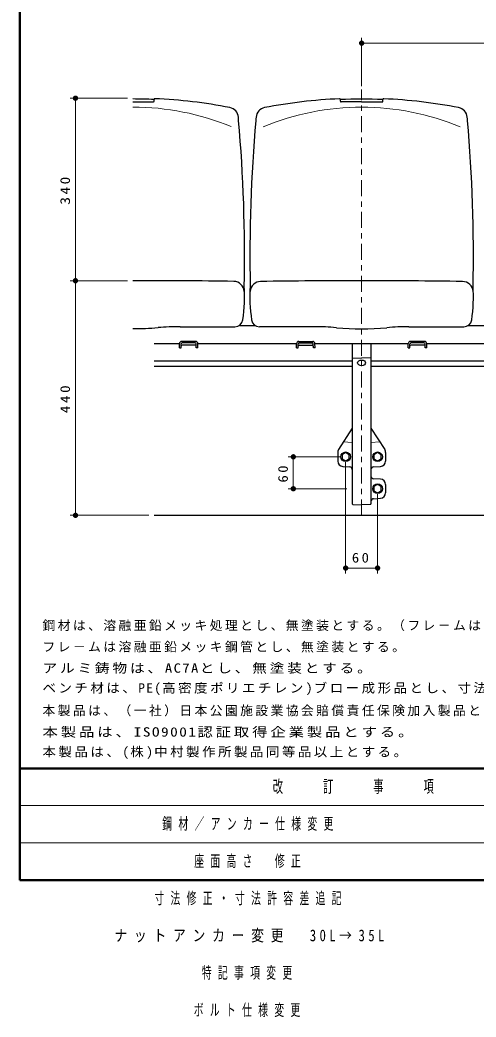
# Model space of a CAD drawing. Units: millimetres on the paper, scale 1:10. Extents: x -365 to 12, y -38 to 257.
# Drawn here: x -365 to -279.3, y -25.7 to 161.6 of the extents above; entities that cross this region are included whole.
import ezdxf

# ---------------------------------------------------------------- set-up
doc = ezdxf.new("R2010")
doc.units = ezdxf.units.MM
doc.linetypes.add('USER2', pattern=[6, 3, -1, 1, -1])
doc.layers.add('LY_1', color=7, linetype='Continuous', lineweight=25)
doc.layers.add('LY_2', color=7, linetype='Continuous', lineweight=13)
doc.styles.add('ＭＳ ゴシック', font='')
doc.styles.get('ＭＳ ゴシック').set_extended_font_data('MS Gothic')

# ---------------------------------------------------------------- blocks, each defined once
blk = doc.blocks.new('filled_dot')
at = {"color": 0, "linetype": 'Continuous', "lineweight": -2, "const_width": 1.25}
blk.add_lwpolyline([(-0.625, 0, 1), (0.625, 0, 1)], format="xyb", close=True, dxfattribs=at)

msp = doc.modelspace()

# ---------------------------------------------------------------- linework, layer by layer
at = {"layer": 'LY_1', "lineweight": 13}
for p, q in [((-300.798, 149.217), (-300.798, 158.285)), ((-300.798, 157.285), (-171.798, 157.285)), ((-344.798, 146.943), (-355.566, 146.943)), ((-354.566, 112.643), (-354.566, 146.943)), ((-344.798, 112.643), (-355.566, 112.643)), ((-354.566, 68.56), (-354.566, 112.643)), ((-304.798, 79.56), (-314.632, 79.56)), ((-313.632, 73.56), (-313.632, 79.56)), ((-303.798, 78.56), (-303.798, 57.651)), ((-303.548, 73.56), (-314.632, 73.56)), ((-297.798, 72.56), (-297.798, 57.651)), ((-340.798, 68.56), (-355.566, 68.56)), ((-297.798, 58.651), (-303.798, 58.651))]:
    msp.add_line(p, q, dxfattribs=at)
at = {"layer": 'LY_1', "linetype": 'USER2', "lineweight": 13}
msp.add_line((-300.798, 68.56), (-300.798, 148.607), dxfattribs=at)
at = {"layer": 'LY_1', "color": 20}
for p, q in [((-343.798, 146.254), (-339.948, 146.254)), ((-339.798, 146.404), (-339.798, 146.702)), ((-334.902, 104.009), (-324.601, 104.009))]:
    msp.add_line(p, q, dxfattribs=at)
at = {"layer": 'LY_1'}
for p, q in [((-304.798, 146.386), (-304.798, 146.685)), ((-300.798, 146.236), (-304.648, 146.236)), ((-300.798, 146.236), (-296.948, 146.236)), ((-296.798, 146.386), (-296.798, 146.685)), ((-309.694, 103.992), (-319.995, 103.992)), ((-291.902, 103.992), (-281.601, 103.992)), ((-331.968, 101.225), (-334.628, 101.225)), ((-312.628, 101.225), (-309.968, 101.225)), ((-288.968, 101.225), (-291.628, 101.225)), ((-335.048, 100.048), (-335.028, 100.86)), ((-335.048, 100.04), (-334.728, 100.04)), ((-334.728, 100.04), (-334.709, 100.779)), ((-332.076, 100.54), (-334.52, 100.54)), ((-332.087, 100.974), (-334.509, 100.974)), ((-331.868, 100.04), (-331.887, 100.779)), ((-331.548, 100.04), (-331.868, 100.04)), ((-331.548, 100.048), (-331.569, 100.86)), ((-313.048, 100.048), (-313.028, 100.86)), ((-313.048, 100.04), (-312.728, 100.04)), ((-312.728, 100.04), (-312.709, 100.779)), ((-312.52, 100.54), (-310.076, 100.54)), ((-312.509, 100.974), (-310.087, 100.974)), ((-309.868, 100.04), (-309.887, 100.779)), ((-309.548, 100.04), (-309.868, 100.04)), ((-309.548, 100.048), (-309.569, 100.86)), ((-292.048, 100.048), (-292.028, 100.86)), ((-292.048, 100.04), (-291.728, 100.04)), ((-291.728, 100.04), (-291.71, 100.779)), ((-289.076, 100.54), (-291.52, 100.54)), ((-289.087, 100.974), (-291.509, 100.974)), ((-288.868, 100.04), (-288.887, 100.779)), ((-288.548, 100.04), (-288.868, 100.04)), ((-288.548, 100.048), (-288.569, 100.86)), ((-339.798, 97.56), (-302.548, 97.56)), ((-299.048, 97.56), (-173.548, 97.56)), ((-339.798, 96.56), (-302.548, 96.56)), ((-299.048, 96.56), (-173.548, 96.56)), ((-303.798, 80.35), (-304.482, 79.955)), ((-304.482, 79.955), (-304.482, 79.165)), ((-304.482, 79.166), (-303.798, 78.771)), ((-303.114, 79.955), (-303.798, 80.35)), ((-303.798, 78.771), (-303.114, 79.166)), ((-303.114, 79.165), (-303.114, 79.955)), ((-297.798, 80.35), (-298.482, 79.955)), ((-298.482, 79.955), (-298.482, 79.165)), ((-298.482, 79.166), (-297.798, 78.771)), ((-297.114, 79.955), (-297.798, 80.35)), ((-297.798, 78.771), (-297.114, 79.166)), ((-297.114, 79.165), (-297.114, 79.955)), ((-297.798, 74.35), (-298.482, 73.955)), ((-298.482, 73.955), (-298.482, 73.165)), ((-298.482, 73.166), (-297.798, 72.771)), ((-297.114, 73.955), (-297.798, 74.35)), ((-297.798, 72.77), (-297.114, 73.166)), ((-297.114, 73.165), (-297.114, 73.955)), ((-339.798, 68.56), (-150.998, 68.56))]:
    msp.add_line(p, q, dxfattribs=at)
at = {"layer": 'LY_1', "color": 32}
for p, q in [((-323.771, 104.26), (-320.825, 104.26)), ((-323.771, 104.26), (-320.825, 104.26)), ((-280.771, 104.26), (-277.825, 104.26)), ((-339.798, 100.86), (-335.028, 100.86)), ((-331.569, 100.86), (-313.028, 100.86)), ((-309.569, 100.86), (-292.028, 100.86)), ((-288.569, 100.86), (-270.028, 100.86))]:
    msp.add_line(p, q, dxfattribs=at)
at = {"layer": 'LY_1', "color": 4}
for p, q in [((-302.548, 100.86), (-302.548, 70.708)), ((-299.048, 100.86), (-299.048, 70.708)), ((-302.451, 98.138), (-300.798, 98.09)), ((-299.145, 98.138), (-300.798, 98.091)), ((-302.548, 84.919), (-305.138, 80.907)), ((-299.048, 84.919), (-296.458, 80.907)), ((-305.298, 80.364), (-305.298, 78.756)), ((-296.298, 80.364), (-296.298, 78.756)), ((-304.354, 77.758), (-303.02, 77.684)), ((-298.576, 77.684), (-297.243, 77.758)), ((-297.243, 75.363), (-298.576, 75.437)), ((-296.298, 74.364), (-296.298, 72.756)), ((-298.576, 71.684), (-297.243, 71.758)), ((-302.451, 70.608), (-300.798, 70.56)), ((-299.145, 70.608), (-300.798, 70.56))]:
    msp.add_line(p, q, dxfattribs=at)
at = {"layer": 'LY_1', "color": 4, "lineweight": 13}
for p, q in [((-302.548, 82.272), (-304.193, 82.371)), ((-299.048, 82.272), (-297.403, 82.371))]:
    msp.add_line(p, q, dxfattribs=at)
at = {"layer": 'LY_1'}
for centre in [(-303.798, 79.56), (-297.798, 79.56), (-297.798, 73.56)]:
    msp.add_circle(centre, 0.9, dxfattribs=at)
at = {"layer": 'LY_1', "color": 20}
for centre, radius, start, end in [((-343.798, 51.574), 95.219, 87.59239, 90), ((-339.948, 146.404), 0.15, 269.99997, 0.00002), ((-339.648, 146.702), 0.15, 87.50232, 180), ((-343.798, 51.574), 95.369, 78.98019, 87.50205), ((-325.951, 143.221), 2, 5.10992, 78.98019), ((-614.93, 117.38), 292.132, 4.987, 5.10992), ((-614.93, 117.38), 292.132, 358.84704, 4.98699), ((-341.046, -891.153), 1003.8, 89.07397, 90.1571), ((-324.861, 110.516), 2, 3.85599, 88.89642), ((-352.63, 109.644), 29.832, 351.60797, 3.85599), ((-324.601, 105.509), 1.5, 270, 351.60798), ((-343.798, 160.725), 57.086, 270, 274.76502), ((-334.902, 54.009), 50, 90.00001, 94.76491)]:
    msp.add_arc(centre, radius, start, end, dxfattribs=at)
at = {"layer": 'LY_1'}
for centre, radius, start, end in [((-300.798, 51.556), 95.369, 92.49799, 101.01981), ((-304.948, 146.685), 0.15, 0, 92.49767), ((-300.798, 51.556), 95.219, 87.59239, 92.40763), ((-304.648, 146.386), 0.15, 179.99998, 270.00003), ((-296.948, 146.386), 0.15, 269.99997, 0.00002), ((-296.648, 146.685), 0.15, 87.50232, 180), ((-300.798, 51.556), 95.369, 78.98019, 87.50204), ((-318.645, 143.204), 2, 101.01981, 174.89008), ((-282.951, 143.204), 2, 5.10992, 78.98019), ((-29.666, 117.363), 292.132, 175.01301, 181.15295), ((-29.666, 117.363), 292.132, 174.89008, 175.013), ((-571.93, 117.363), 292.132, 4.987, 5.10992), ((-571.93, 117.363), 292.132, 358.84704, 4.98699), ((-319.735, 110.498), 2, 91.10358, 176.14401), ((-303.551, -891.171), 1003.8, 89.84289, 90.92603), ((-298.046, -891.171), 1003.8, 89.07397, 90.1571), ((-281.861, 110.498), 2, 3.85599, 88.89642), ((-291.966, 109.627), 29.832, 176.14401, 188.39203), ((-309.63, 109.627), 29.832, 351.60797, 3.85599), ((-319.995, 105.492), 1.5, 188.39202, 270), ((-281.601, 105.492), 1.5, 270, 351.60798), ((-309.694, 53.992), 50, 85.23509, 89.99999), ((-300.798, 160.708), 57.086, 265.23494, 274.76502), ((-291.902, 53.992), 50, 90.00001, 94.76491), ((-334.628, 100.825), 0.4, 90.00002, 178.56125), ((-331.968, 100.825), 0.4, 1.43873, 90.00002), ((-312.628, 100.825), 0.4, 89.99998, 178.56127), ((-309.968, 100.825), 0.4, 1.43875, 89.99998), ((-291.628, 100.825), 0.4, 90.00002, 178.56125), ((-288.968, 100.825), 0.4, 1.43873, 90.00002), ((-334.52, 100.34), 0.2, 90.00002, 178.56124), ((-334.509, 100.774), 0.2, 90.00002, 178.56125), ((-332.087, 100.774), 0.2, 1.43873, 89.99996), ((-332.076, 100.34), 0.2, 1.43873, 89.99996), ((-312.52, 100.34), 0.2, 90.00004, 178.56127), ((-312.509, 100.774), 0.2, 90.00004, 178.56127), ((-310.087, 100.774), 0.2, 1.43875, 89.99998), ((-310.076, 100.34), 0.2, 1.43876, 89.99998), ((-291.52, 100.34), 0.2, 90.00002, 178.56124), ((-291.509, 100.774), 0.2, 90.00002, 178.56125), ((-289.087, 100.774), 0.2, 1.43873, 89.99996), ((-289.076, 100.34), 0.2, 1.43873, 89.99996)]:
    msp.add_arc(centre, radius, start, end, dxfattribs=at)
at = {"layer": 'LY_1', "color": 20, "lineweight": 13}
msp.add_arc((-343.798, 96.969), 48.308, 67.49644, 89.99998, dxfattribs=at)
at = {"layer": 'LY_1', "lineweight": 13}
msp.add_arc((-300.798, 96.952), 48.308, 67.49644, 112.50358, dxfattribs=at)
at = {"layer": 'LY_1', "color": 4}
for centre, radius, start, end in [((-302.448, 98.238), 0.1, 179.99998, 268.3631), ((-299.148, 98.238), 0.1, 271.63682, 359.99995), ((-304.298, 80.364), 1, 147.15412, 179.99996), ((-297.298, 80.364), 1, 0, 32.84595), ((-304.298, 78.756), 1, 179.99996, 266.82019), ((-297.298, 78.756), 1, 273.17985, 0.00001), ((-303.048, 77.185), 0.5, 0, 86.82019), ((-298.548, 77.185), 0.5, 93.17972, 179.99996), ((-298.548, 75.936), 0.5, 179.99996, 266.82019), ((-297.298, 74.364), 1, 0, 86.8201), ((-298.548, 71.185), 0.5, 93.17973, 179.99996), ((-297.298, 72.756), 1, 273.17985, 0.00001), ((-302.448, 70.708), 0.1, 179.99996, 268.36311), ((-299.148, 70.708), 0.1, 271.63686, 0.00001)]:
    msp.add_arc(centre, radius, start, end, dxfattribs=at)
msp.add_ellipse((-300.798, 97.204), major_axis=(0.75, 0), ratio=0.707153, dxfattribs=at)
at = {"layer": 'LY_2', "lineweight": 50}
for p, q in [((-365, 257), (-365, 0)), ((-365, 21), (0, 21)), ((-365, 0), (0, 0))]:
    msp.add_line(p, q, dxfattribs=at)
at = {"layer": 'LY_2'}
for p, q in [((-365, 14), (-238.5, 14)), ((-365, 7), (-238.5, 7))]:
    msp.add_line(p, q, dxfattribs=at)

# ---------------------------------------------------------------- block references
at = {"layer": 'LY_1', "lineweight": 13, "xscale": 0.4, "yscale": 0.4}
for p in [(-300.798, 157.285), (-303.798, 58.651)]:
    msp.add_blockref('filled_dot', p, dxfattribs=at)
for p, rotation in [((-354.566, 146.943), 270), ((-354.566, 112.643), 270), ((-354.566, 112.643), 90), ((-313.632, 79.56), 270), ((-313.632, 73.56), 90), ((-354.566, 68.56), 90), ((-297.798, 58.651), 180)]:
    msp.add_blockref('filled_dot', p, dxfattribs=dict(at, rotation=rotation))

# ---------------------------------------------------------------- texts
at = {"layer": 'LY_1', "char_height": 1.833, "attachment_point": 8, "rotation": 90, "style": 'ＭＳ ゴシック'}
for s, insert in [('\\T1.33;\\W1.15;340', (-355.566, 129.793)), ('\\T1.33;\\W1.15;440', (-355.566, 90.602)), ('\\T1.34;\\W1.1;60', (-314.632, 76.56))]:
    msp.add_mtext(s, dxfattribs=dict(at, insert=insert))
at = {"layer": 'LY_1', "style": 'ＭＳ ゴシック'}
for s, insert, char_height, attachment_point in [('\\T1.34;\\W1.1;60', (-300.798, 59.651), 1.833, 8), ('\\T1.19;鋼材は、溶融亜鉛メッキ処理とし、無塗装とする。（フレ－ムは除く）', (-360.762, 46.776), 1.76, 7), ('\\T1.19;フレ－ムは溶融亜鉛メッキ鋼管とし、無塗装とする。', (-360.762, 42.776), 1.76, 7), ('\\T1.19;\\W1.15;アルミ鋳物は、AC7Aとし、無塗装とする。', (-360.762, 38.776), 1.76, 7), ('\\T1.19;\\W1.05;ベンチ材は、PE(高密度ポリエチレン)ブロー成形品とし、寸法許容差は±２％とする。', (-360.762, 34.776), 1.76, 7), ('\\T1.19;本製品は、（一社）日本公園施設業協会賠償責任保険加入製品とする。', (-360.762, 30.776), 1.76, 7), ('\\T1.19;\\W1.2;本製品は、ISO9001認証取得企業製品とする。', (-360.762, 26.776), 1.76, 7), ('\\T1.19;\\W1.05;本製品は、(株)中村製作所製品同等品以上とする。', (-360.762, 22.776), 1.76, 7), ('\\T1.64;\\W0.6;鋼材／アンカー仕様変更', (-338.25, 10.5), 2.199, 4), ('\\T1.64;\\W0.6;座面高さ\u3000修正', (-332.25, 3.5), 2.199, 4), ('\\T1.64;\\W0.6;寸法修正・寸法許容差追記', (-339.75, -3.5), 2.199, 4), ('\\T1.53;\\W0.8;ナットアンカー変更\u300030L→35L', (-347.25, -10.5), 2.199, 4), ('\\T1.64;\\W0.6;特記事項変更', (-321.75, -17.5), 2.199, 5), ('\\T1.64;\\W0.6;ボルト仕様変更', (-321.75, -24.5), 2.199, 5)]:
    msp.add_mtext(s, dxfattribs=dict(at, insert=insert, char_height=char_height, attachment_point=attachment_point))
at = {"layer": 'LY_2', "color": 4, "insert": (-301.75, 17.5), "char_height": 2.346, "attachment_point": 5, "style": 'ＭＳ ゴシック'}
msp.add_mtext('\\T1.64;\\W0.6;改\u3000\u3000訂\u3000\u3000事\u3000\u3000項', dxfattribs=at)

doc.saveas('drawing.dxf')
